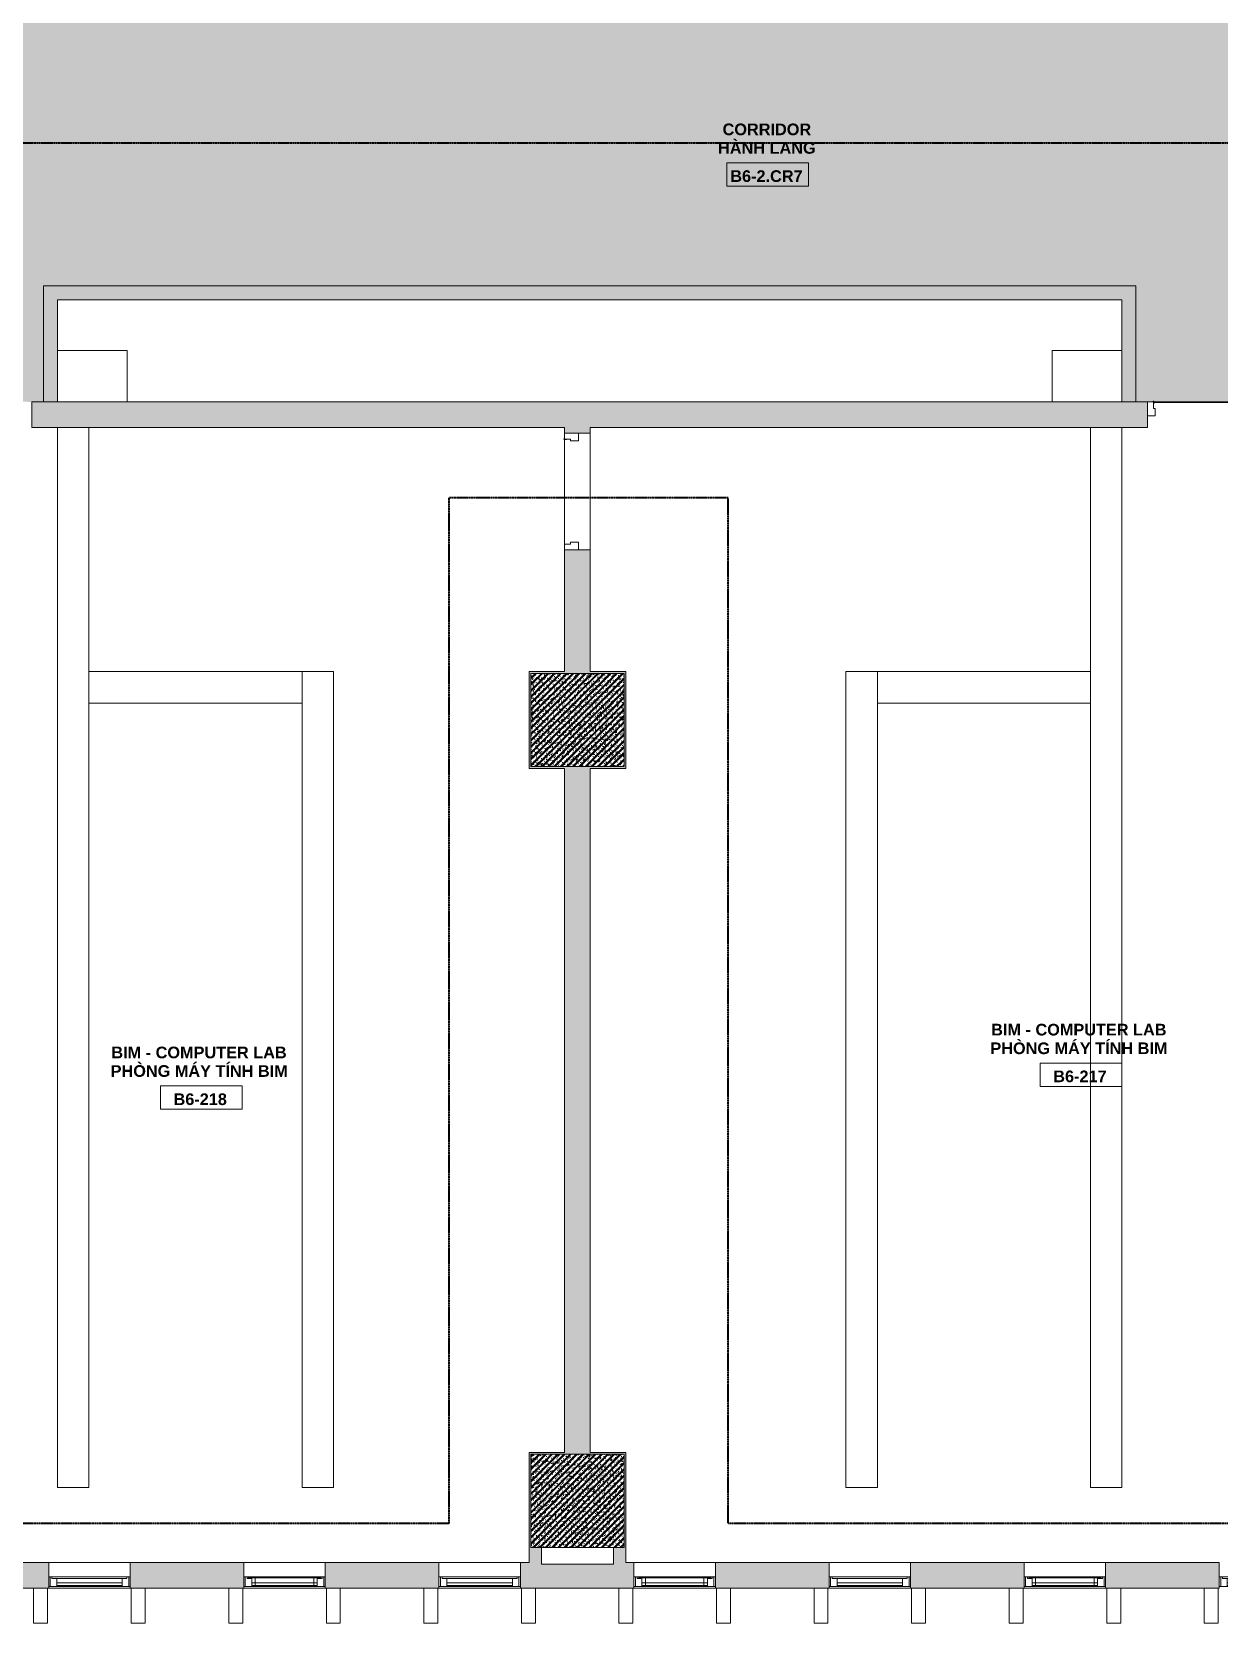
# Model space of a CAD drawing. Header units: millimetres. Extents: x -31340 to 17660, y 19597 to 75297.
# Drawn here: x -21575 to -11380, y 19597 to 33252 of the extents above; entities that cross this region are included whole.
import ezdxf

# ---------------------------------------------------------------- set-up
doc = ezdxf.new("R2010")
doc.units = ezdxf.units.MM
doc.linetypes.add('Dash', pattern=[6.35, 3.175, -3.175])
doc.linetypes.add('dash 1-1', pattern=[2, 1, -1])
for name, color, linetype, lineweight in [('A-AREA-IDEN', 2, 'Continuous', 9), ('A-DETL', 90, 'Continuous', 5), ('A-DOOR', 31, 'Continuous', 5), ('A-DOOR-FRAM', 31, 'Continuous', 5), ('A-FLOR', 192, 'Continuous', 5), ('A-FLOR-PATT', 8, 'Continuous', 5), ('A-GLAZ', 151, 'Continuous', 5), ('A-GLAZ-CWMG', 51, 'Continuous', 5), ('A-GLAZ-HDLN', 1, 'Dash', 5), ('A-WALL', 113, 'Continuous', 5), ('A-WALL-PATT', 111, 'Continuous', 5), ('M-EQPM', 50, 'Continuous', 5), ('S-COLS', 52, 'Continuous', 5)]:
    doc.layers.add(name, color=color, linetype=linetype, lineweight=lineweight)
doc.styles.add('Arial_B', font='arialbd.ttf', dxfattribs={"height": 100})
pattern_1 = [(50, (0, 0), (63.7639, -5.57885), [6.668, -73.343]), (355, (0, 0), (-12.33488, 66.86951), [5.334, -58.674]), (100.451, (5.314, -0.465), (51.43036, 61.29098), [5.667, -62.332]), (46.184, (0, 17.78), (94.87722, -14.71484), [10.001, -110.014]), (96.636, (7.91, 16.55), (83.09115, 86.5993), [8.5, -93.497]), (351.184, (0, 17.78), (83.09204, 86.59928), [8.001, -88.011]), (21, (8.89, 13.335), (53.06449, -35.79273), [6.667, -73.342]), (326, (8.89, 13.335), (21.63066, 64.46546), [5.334, -58.674]), (71.451, (13.31, 10.35), (74.69646, 28.67237), [5.667, -62.332]), (37.5, (0, 0), (1.080413, 29.594271), [1.676, -56.286, 1.676, -57.887, -58.896]), (37.5, (0, 0), (1.080413, 29.594271), [-117.526, 1.676, -57.22]), (7.5, (0, 0), (23.386368, 35.063507), [1.676, -32.283, 1.676, -54.953, -22.447]), (7.5, (0, 0), (23.386368, 35.063507), [-90.589, 1.676, -20.771]), (327.5, (-19.825, 0), (47.456567, -2.005468), [1.676, -20.549, 1.676, -67.666, -92.011]), (327.5, (-19.825, 0), (47.456567, -2.005468), [-91.567, 1.676, -90.335]), (317.5, (-28.715, 0), (51.84495, 8.89904), [1.676, -27.216, 1.676, -44.374, -65.342]), (317.5, (-28.715, 0), (51.84495, 8.89904), [-74.943, 1.676, -63.665]), (45, (0, 0), (-26.71591, 26.71591), []), (45, (0, 10.89), (-26.71591, 26.71591), [])]

# ---------------------------------------------------------------- blocks, each defined once
blk = doc.blocks.new('DP3-D301 - DP3-D301-9166700-2nd Traffic Floor Plan - Pedestrian')
at = {"layer": 'A-DOOR'}
for p, q in [((447, 113), (447, 94)), ((447, 94), (450, 94)), ((450, 94), (450, 108))]:
    blk.add_line(p, q, dxfattribs=at)
for centre, radius, start, end in [((450, 113), 3, 290.6789, 180), ((450, 113), 3, 48.0065, 121.3362), ((450, 113), 3, 48.0065, 121.3362), ((450, 113), 3, 48.0065, 121.3362), ((450, 113), 3, 48.0065, 121.3362), ((450, 113), 3, 48.0065, 121.3362), ((450, 113), 3, 48.0065, 121.3362), ((450, 113), 3, 48.0065, 121.3362), ((452, 108), 2.19, 120.9247, 176.9338)]:
    blk.add_arc(centre, radius, start, end, dxfattribs=at)
at = {"layer": 'A-DOOR-FRAM'}
for p, q in [((-450, 110), (-500, 110)), ((-450, 60), (-450, 110)), ((-435, 60), (-450, 60)), ((-435, -10), (-435, 60)), ((450, 60), (435, 60)), ((435, 60), (435, -10)), ((450, 94), (450, 60)), ((500, 110), (451, 110)), ((-500, -10), (-435, -10)), ((435, -10), (500, -10))]:
    blk.add_line(p, q, dxfattribs=at)
blk = doc.blocks.new('VGU_CLUSTER_W1A - W2A - W3A - W4 - W5C - W6 - VGU_CLUSTER_W1A-8565238-2nd Traffic Floor Plan - Pedestrian')
at = {"layer": 'A-GLAZ', "lineweight": 9}
for p, q in [((-350, -12), (-337, -12)), ((-337, -95), (-350, -95)), ((-337, -12), (-322, -12)), ((-337, -95), (-337, -12)), ((-337, -12), (-337, -95)), ((-281, -95), (-337, -95)), ((-322, -12), (-322, -28)), ((-322, -28), (-281, -28)), ((-281, -28), (-281, -95)), ((-281, -88), (-281, -63)), ((-281, -63), (281, -63)), ((281, -88), (-281, -88)), ((281, -28), (322, -28)), ((281, -95), (281, -28)), ((281, -63), (281, -88)), ((337, -95), (281, -95)), ((322, -12), (337, -12)), ((322, -28), (322, -12)), ((337, -12), (337, -95)), ((337, -12), (350, -12)), ((337, -95), (337, -12)), ((350, -95), (337, -95))]:
    blk.add_line(p, q, dxfattribs=at)
at = {"layer": 'A-GLAZ'}
for p, q in [((-322, -12), (322, -12)), ((-281, -28), (281, -28)), ((281, -95), (-281, -95))]:
    blk.add_line(p, q, dxfattribs=at)
at = {"layer": 'A-GLAZ-HDLN'}
for p in [(-13, -12), (13, -12)]:
    blk.add_line(p, (0, -12), dxfattribs=at)
blk = doc.blocks.new('VGU_CLUSTER_W1B - W2B - W3B - VGU_CLUSTER_W1B-8565252-2nd Traffic Floor Plan - Pedestrian')
at = {"layer": 'A-GLAZ', "lineweight": 9}
for p, q in [((-350, -12), (-337, -12)), ((-337, -95), (-350, -95)), ((-337, -12), (-322, -12)), ((-337, -95), (-337, -12)), ((-337, -12), (-337, -95)), ((-281, -95), (-337, -95)), ((-322, -12), (-322, -28)), ((-322, -28), (-281, -28)), ((-311, -21), (-251, -21)), ((-311, -28), (-311, -21)), ((-281, -28), (-311, -28)), ((-281, -88), (-281, -28)), ((-281, -28), (-281, -95)), ((-281, -88), (-281, -63)), ((-281, -63), (281, -63)), ((-251, -88), (-281, -88)), ((281, -88), (-281, -88)), ((-251, -21), (-251, -88)), ((251, -21), (311, -21)), ((251, -88), (251, -21)), ((281, -88), (251, -88)), ((311, -28), (281, -28)), ((281, -28), (281, -88)), ((281, -28), (322, -28)), ((281, -95), (281, -28)), ((281, -63), (281, -88)), ((337, -95), (281, -95)), ((311, -21), (311, -28)), ((322, -12), (337, -12)), ((322, -28), (322, -12)), ((337, -12), (337, -95)), ((337, -12), (350, -12)), ((337, -95), (337, -12)), ((350, -95), (337, -95))]:
    blk.add_line(p, q, dxfattribs=at)
at = {"layer": 'A-GLAZ'}
for p, q in [((-322, -12), (322, -12)), ((281, -95), (-281, -95)), ((-251, -21), (251, -21))]:
    blk.add_line(p, q, dxfattribs=at)
at = {"layer": 'A-GLAZ-HDLN'}
for p, q in [((-13, -12), (0, -12)), ((-13, -95), (0, -95)), ((13, -12), (0, -12)), ((13, -95), (0, -95))]:
    blk.add_line(p, q, dxfattribs=at)
blk = doc.blocks.new('DP3-D401 - DP3-D401-12130309-2nd Traffic Floor Plan - Pedestrian')
at = {"layer": 'A-DOOR'}
for p, q in [((-751, 110), (-800, 110)), ((-750, 108), (-750, 94)), ((-750, 94), (-747, 94)), ((-750, 54), (-750, 94)), ((-735, 54), (-750, 54)), ((-747, 94), (-747, 113)), ((-735, -10), (-735, 54)), ((750, 54), (735, 54)), ((735, 54), (735, -10)), ((747, 113), (747, 94)), ((747, 94), (750, 94)), ((750, 94), (750, 108)), ((750, 94), (750, 54)), ((800, 110), (751, 110)), ((-800, -10), (-735, -10)), ((735, -10), (800, -10))]:
    blk.add_line(p, q, dxfattribs=at)
for centre, radius, start, end in [((-750, 113), 3, 0, 249.3211), ((-750, 113), 3, 58.6638, 131.9935), ((-750, 113), 3, 58.6638, 131.9935), ((-750, 113), 3, 58.6638, 131.9935), ((-750, 113), 3, 58.6638, 131.9935), ((-750, 113), 3, 58.6638, 131.9935), ((-750, 113), 3, 58.6638, 131.9935), ((-750, 113), 3, 58.6638, 131.9935), ((-752, 108), 2.19, 3.0662, 59.0753), ((750, 113), 3, 290.6789, 180), ((750, 113), 3, 48.0065, 121.3362), ((750, 113), 3, 48.0065, 121.3362), ((750, 113), 3, 48.0065, 121.3362), ((750, 113), 3, 48.0065, 121.3362), ((750, 113), 3, 48.0065, 121.3362), ((750, 113), 3, 48.0065, 121.3362), ((750, 113), 3, 48.0065, 121.3362), ((752, 108), 2.19, 120.9247, 176.9338)]:
    blk.add_arc(centre, radius, start, end, dxfattribs=at)
blk = doc.blocks.new('tu dien - tu dien-V31-2nd Traffic Floor Plan - Pedestrian')
at = {"layer": 'M-EQPM', "color": 7}
for p, q in [((-300, -220), (-300, 220)), ((300, -220), (-300, -220))]:
    blk.add_line(p, q, dxfattribs=at)
blk = doc.blocks.new('OUTLET TRACK - OUTLET TRACK-10609662-2nd Traffic Floor Plan - Pedestrian')
at = {"layer": 'M-EQPM', "color": 7}
for p, q in [((9095, 135), (0, 135)), ((0, 135), (9095, 135)), ((9095, -135), (9095, 135)), ((9095, 135), (9095, -135)), ((0, -135), (9095, -135)), ((9095, -135), (0, -135))]:
    blk.add_line(p, q, dxfattribs=at)
blk = doc.blocks.new('OUTLET TRACK - OUTLET TRACK-10609672-2nd Traffic Floor Plan - Pedestrian')
at = {"layer": 'M-EQPM', "color": 7}
for p, q in [((7000, 135), (0, 135)), ((0, 135), (0, -135)), ((0, -135), (0, 135)), ((0, 135), (7000, 135)), ((7000, -135), (7000, 135)), ((7000, 135), (7000, -135)), ((0, -135), (7000, -135)), ((7000, -135), (0, -135))]:
    blk.add_line(p, q, dxfattribs=at)
blk = doc.blocks.new('OUTLET TRACK - OUTLET TRACK-10609671-2nd Traffic Floor Plan - Pedestrian')
at = {"layer": 'M-EQPM', "color": 7}
for p, q in [((1830, 135), (0, 135)), ((0, 135), (0, -135)), ((0, -135), (0, 135)), ((0, 135), (1830, 135)), ((1830, -135), (1830, 135)), ((1830, 135), (1830, -135)), ((0, -135), (1830, -135)), ((1830, -135), (0, -135))]:
    blk.add_line(p, q, dxfattribs=at)
blk = doc.blocks.new('tu dien - tu dien-V32-2nd Traffic Floor Plan - Pedestrian')
at = {"layer": 'M-EQPM', "color": 7}
for p, q in [((300, 220), (300, -220)), ((300, -220), (-300, -220))]:
    blk.add_line(p, q, dxfattribs=at)
blk = doc.blocks.new('OUTLET TRACK - OUTLET TRACK-10609678-2nd Traffic Floor Plan - Pedestrian')
at = {"layer": 'M-EQPM', "color": 7}
for p, q in [((0, 135), (7000, 135)), ((0, -135), (0, 135)), ((7000, 135), (0, 135)), ((0, 135), (0, -135)), ((7000, 135), (7000, -135)), ((7000, -135), (7000, 135)), ((7000, -135), (0, -135)), ((0, -135), (7000, -135))]:
    blk.add_line(p, q, dxfattribs=at)
blk = doc.blocks.new('OUTLET TRACK - OUTLET TRACK-10609679-2nd Traffic Floor Plan - Pedestrian')
at = {"layer": 'M-EQPM', "color": 7}
for p, q in [((0, 135), (1830, 135)), ((0, -135), (0, 135)), ((1830, 135), (0, 135)), ((0, 135), (0, -135)), ((1830, 135), (1830, -135)), ((1830, -135), (1830, 135)), ((1830, -135), (0, -135)), ((0, -135), (1830, -135))]:
    blk.add_line(p, q, dxfattribs=at)
blk = doc.blocks.new('Room Tag - Room Tag-8377849-2nd Traffic Floor Plan - Pedestrian')
at = {"layer": 'A-AREA-IDEN'}
for p, q in [((-7, -0.80625), (-7, -4.80625)), ((-7, -0.80625), (7, -0.80625)), ((7, -0.80625), (7, -4.80625)), ((-7, -4.80625), (7, -4.80625))]:
    blk.add_line(p, q, dxfattribs=at)

msp = doc.modelspace()

# ---------------------------------------------------------------- hatches: boundary and pattern name
at = {"layer": 'A-FLOR-PATT'}
h = msp.add_hatch(color=11, dxfattribs=at)
h.paths.add_polyline_path([(-5115, 20117), (-3805, 20117), (-3805, 21062), (-3375, 21062), (-3375, 22637), (-3272, 22637), (-3274, 22638), (-3275, 22640), (-3275, 22699), (-3274, 22701), (-3272, 22702), (-3208, 22702), (-3206, 22701), (-3205, 22699), (-3205, 22690), (-3204, 22688), (-3202, 22687), (-3158, 22687), (-3156, 22686), (-3155, 22684), (-3155, 22640), (-3156, 22638), (-3158, 22637), (-3155, 22637), (-3155, 23584), (-3171, 23584), (-3171, 23587), (-3202, 23587), (-3204, 23586), (-3205, 23584), (-3205, 23575), (-3206, 23573), (-3208, 23572), (-3272, 23572), (-3274, 23573), (-3275, 23575), (-3275, 23634), (-3274, 23636), (-3272, 23637), (-3375, 23637), (-3375, 26947), (-3790, 26947), (-3790, 26932), (-3805, 26932), (-3805, 27762), (-3790, 27762), (-3790, 27747), (-3375, 27747), (-3375, 27847), (-3372, 27847), (-3374, 27848), (-3375, 27850), (-3375, 27894), (-3374, 27896), (-3372, 27897), (-3360, 27897), (-3360, 28497), (-3372, 28497), (-3374, 28498), (-3375, 28500), (-3375, 28544), (-3374, 28546), (-3372, 28547), (-3375, 28547), (-3375, 31072), (2875, 31072), (2875, 24752), (3975, 24752), (3975, 24742), (5975, 24742), (5975, 24752), (6145, 24752), (6145, 31132), (6408, 31132), (6406, 31133), (6405, 31135), (6405, 31194), (6406, 31196), (6408, 31197), (6472, 31197), (6474, 31196), (6475, 31194), (6475, 31185), (6476, 31183), (6479, 31182), (6509, 31182), (6509, 31185), (6525, 31185), (6525, 32979), (6509, 32979), (6509, 32982), (6478, 32982), (6476, 32981), (6475, 32979), (6475, 32970), (6474, 32968), (6472, 32967), (6408, 32967), (6406, 32968), (6405, 32970), (6405, 33029), (6406, 33031), (6408, 33032), (6145, 33032), (6145, 34042), (-2975, 34042), (-2975, 33532), (-3805, 33532), (-3805, 54562), (-2975, 54562), (-2975, 54052), (-1290, 54052), (-1290, 54789), (-1292, 54787), (-1294, 54787), (-1295, 54788), (-1295, 54792), (-1293, 54793), (-1290, 54793), (-1290, 60432), (-1625, 60432), (-1625, 60532), (-1690, 60532), (-1690, 60602), (-1675, 60602), (-1675, 60636), (-1678, 60636), (-1677, 60657), (-1676, 60658), (-1672, 60657), (-1672, 60655), (-1673, 60653), (-1673, 60652), (-1290, 60652), (-1291, 66510), (-1292, 66509), (-1295, 66509), (-1295, 66510), (-1295, 66514), (-1293, 66515), (-1274, 66515), (-1274, 66512), (-1105, 66512), (-1105, 65972), (4458, 65973), (4457, 65974), (4458, 65977), (4458, 65977), (4462, 65977), (4463, 65975), (4463, 65972), (5957, 65972), (5958, 65977), (5959, 65978), (5963, 65977), (5963, 65974), (5962, 65973), (5962, 65972), (8558, 65973), (8557, 65974), (8558, 65977), (8558, 65977), (8562, 65977), (8563, 65975), (8563, 65972), (10057, 65972), (10058, 65977), (10059, 65978), (10063, 65977), (10063, 65974), (10062, 65973), (10062, 65972), (13510, 65972), (13510, 68712), (11640, 68712), (11640, 68812), (11575, 68812), (11575, 68882), (11590, 68882), (11590, 68917), (10693, 68917), (10693, 68916), (10690, 68916), (10690, 68882), (10705, 68882), (10705, 68812), (10640, 68812), (10640, 68712), (10320, 68712), (10320, 68815), (10319, 68813), (10317, 68812), (10258, 68812), (10256, 68813), (10255, 68815), (10255, 68879), (10256, 68881), (10258, 68882), (10267, 68882), (10269, 68883), (10270, 68885), (10270, 68916), (10267, 68916), (10267, 68927), (9370, 68927), (9370, 68885), (9371, 68883), (9373, 68882), (9382, 68882), (9384, 68881), (9385, 68879), (9385, 68815), (9384, 68813), (9382, 68812), (9323, 68812), (9321, 68813), (9320, 68815), (9320, 68712), (5545, 68712), (5545, 68815), (5544, 68813), (5542, 68812), (5483, 68812), (5481, 68813), (5480, 68815), (5480, 68879), (5481, 68881), (5483, 68882), (5492, 68882), (5494, 68883), (5495, 68885), (5495, 68927), (4698, 68927), (4698, 68916), (4695, 68916), (4695, 68885), (4696, 68883), (4698, 68882), (4707, 68882), (4709, 68881), (4710, 68879), (4710, 68815), (4709, 68813), (4707, 68812), (4648, 68812), (4646, 68813), (4645, 68815), (4645, 68712), (-1105, 68712), (-1105, 68312), (-1274, 68312), (-1274, 68309), (-1295, 68310), (-1296, 68310), (-1295, 68315), (-1292, 68315), (-1291, 68314), (-1290, 68314), (-1290, 68712), (-3375, 68712), (-3375, 71542), (-2875, 71542), (-2875, 71492), (-2860, 71492), (-2860, 71422), (-2925, 71422), (-2925, 71412), (-1925, 71412), (-1925, 71422), (-1990, 71422), (-1990, 71492), (-1975, 71492), (-1975, 71526), (-1978, 71526), (-1977, 71547), (-1976, 71548), (-1972, 71547), (-1972, 71544), (-1973, 71543), (-1973, 71542), (-1435, 71542), (-1435, 73062), (-1980, 73062), (-1980, 73132), (-1965, 73132), (-1965, 73182), (-1915, 73182), (-1915, 73192), (-2915, 73192), (-2915, 73182), (-2866, 73182), (-2868, 73184), (-2868, 73186), (-2867, 73187), (-2863, 73187), (-2862, 73185), (-2862, 73166), (-2865, 73166), (-2865, 73132), (-2850, 73132), (-2850, 73062), (-3375, 73062), (-3375, 73832), (-3805, 73832), (-3805, 74777), (-5175, 74777), (-5175, 73062), (-5470, 73062), (-5470, 73132), (-5455, 73132), (-5455, 73166), (-5458, 73166), (-5457, 73187), (-5456, 73188), (-5452, 73187), (-5452, 73184), (-5453, 73183), (-5453, 73182), (-5405, 73182), (-5405, 73192), (-6405, 73192), (-6405, 73182), (-6355, 73182), (-6355, 73132), (-6340, 73132), (-6340, 73062), (-6405, 73062), (-6405, 71542), (-5175, 71542), (-5175, 68702), (-5890, 68702), (-5890, 68712), (-7090, 68712), (-7090, 68702), (-8290, 68702), (-8290, 68712), (-9490, 68712), (-9490, 68702), (-10205, 68702), (-10205, 68712), (-11390, 68712), (-11390, 69677), (-11539, 69677), (-11537, 69675), (-11537, 69673), (-11538, 69672), (-11542, 69672), (-11543, 69674), (-11543, 69677), (-12830, 69677), (-12830, 68712), (-20045, 68712), (-20045, 69677), (-20224, 69677), (-20222, 69675), (-20222, 69673), (-20223, 69672), (-20227, 69672), (-20228, 69674), (-20228, 69677), (-21722, 69677), (-21722, 69672), (-21723, 69671), (-21727, 69672), (-21728, 69674), (-21727, 69676), (-21727, 69677), (-21905, 69677), (-21905, 68712), (-23495, 68712), (-23495, 70787), (-24439, 70787), (-24437, 70785), (-24437, 70783), (-24438, 70782), (-24442, 70782), (-24443, 70784), (-24443, 70803), (-24440, 70803), (-24440, 70837), (-24455, 70837), (-24455, 70907), (-24390, 70907), (-24390, 71002), (-25390, 71002), (-25390, 70907), (-25325, 70907), (-25325, 70837), (-25340, 70837), (-25340, 70787), (-26240, 70787), (-26240, 68707), (-26340, 68707), (-26340, 68642), (-26410, 68642), (-26410, 68657), (-26455, 68657), (-26455, 67760), (-26444, 67760), (-26444, 67757), (-26410, 67757), (-26410, 67772), (-26340, 67772), (-26340, 67707), (-26240, 67707), (-26240, 65357), (-26340, 65357), (-26340, 65292), (-26406, 65292), (-26406, 65307), (-26455, 65307), (-26455, 64410), (-26444, 64410), (-26444, 64407), (-26406, 64407), (-26406, 64422), (-26340, 64422), (-26340, 64357), (-26240, 64357), (-26240, 64037), (-26340, 64037), (-26340, 63972), (-26410, 63972), (-26410, 63987), (-26444, 63987), (-26444, 63984), (-26455, 63984), (-26455, 63087), (-26410, 63087), (-26410, 63102), (-26340, 63102), (-26340, 63037), (-26240, 63037), (-26240, 60552), (-26056, 60552), (-26058, 60554), (-26058, 60556), (-26057, 60557), (-26053, 60557), (-26052, 60555), (-26052, 60536), (-26055, 60536), (-26055, 60502), (-26040, 60502), (-26040, 60432), (-26240, 60432), (-26240, 58657), (-26340, 58657), (-26340, 58592), (-26410, 58592), (-26410, 58607), (-26455, 58607), (-26455, 57710), (-26444, 57710), (-26444, 57707), (-26410, 57707), (-26410, 57722), (-26340, 57722), (-26340, 57657), (-26240, 57657), (-26240, 55307), (-26340, 55307), (-26340, 55242), (-26410, 55242), (-26410, 55257), (-26455, 55257), (-26455, 54360), (-26444, 54360), (-26444, 54357), (-26410, 54357), (-26410, 54372), (-26340, 54372), (-26340, 54307), (-26240, 54307), (-26240, 53987), (-26340, 53987), (-26340, 53922), (-26410, 53922), (-26410, 53937), (-26444, 53937), (-26444, 53934), (-26455, 53934), (-26455, 53037), (-26410, 53037), (-26410, 53052), (-26340, 53052), (-26340, 52987), (-26240, 52987), (-26240, 48607), (-26340, 48607), (-26340, 48542), (-26410, 48542), (-26410, 48557), (-26455, 48557), (-26455, 47660), (-26444, 47660), (-26444, 47657), (-26410, 47657), (-26410, 47672), (-26340, 47672), (-26340, 47607), (-26240, 47607), (-26240, 47287), (-26340, 47287), (-26340, 47222), (-26410, 47222), (-26410, 47237), (-26444, 47237), (-26444, 47234), (-26455, 47234), (-26455, 46337), (-26410, 46337), (-26410, 46352), (-26340, 46352), (-26340, 46287), (-26240, 46287), (-26240, 41907), (-26340, 41907), (-26340, 41842), (-26410, 41842), (-26410, 41857), (-26455, 41857), (-26455, 40960), (-26444, 40960), (-26444, 40957), (-26410, 40957), (-26410, 40972), (-26340, 40972), (-26340, 40907), (-26240, 40907), (-26240, 40587), (-26340, 40587), (-26340, 40522), (-26410, 40522), (-26410, 40537), (-26444, 40537), (-26444, 40534), (-26455, 40534), (-26455, 39637), (-26410, 39637), (-26410, 39652), (-26340, 39652), (-26340, 39587), (-26240, 39587), (-26240, 35207), (-26340, 35207), (-26340, 35142), (-26410, 35142), (-26410, 35157), (-26455, 35157), (-26455, 34260), (-26444, 34260), (-26444, 34257), (-26410, 34257), (-26410, 34272), (-26340, 34272), (-26340, 34207), (-26240, 34207), (-26240, 33887), (-26340, 33887), (-26340, 33822), (-26410, 33822), (-26410, 33837), (-26444, 33837), (-26444, 33834), (-26455, 33834), (-26455, 32937), (-26410, 32937), (-26410, 32952), (-26340, 32952), (-26340, 32887), (-26240, 32887), (-26240, 28507), (-26340, 28507), (-26340, 28442), (-26410, 28442), (-26410, 28457), (-26455, 28457), (-26455, 27560), (-26444, 27560), (-26444, 27557), (-26410, 27557), (-26410, 27572), (-26340, 27572), (-26340, 27507), (-26240, 27507), (-26240, 27187), (-26340, 27187), (-26340, 27122), (-26410, 27122), (-26410, 27137), (-26444, 27137), (-26444, 27134), (-26455, 27134), (-26455, 26237), (-26410, 26237), (-26410, 26252), (-26340, 26252), (-26340, 26187), (-26240, 26187), (-26240, 24107), (-25355, 24107), (-25355, 24007), (-25290, 24007), (-25290, 23937), (-25305, 23937), (-25305, 23891), (-24408, 23891), (-24408, 23903), (-24405, 23903), (-24405, 23937), (-24420, 23937), (-24420, 24007), (-24355, 24007), (-24355, 24107), (-24105, 24107), (-24105, 31072), (-23275, 31072), (-23275, 30077), (-23126, 30077), (-23128, 30079), (-23128, 30081), (-23127, 30082), (-23123, 30082), (-23122, 30080), (-23122, 30077), (-21628, 30078), (-21627, 30082), (-21626, 30083), (-21622, 30082), (-21622, 30079), (-21623, 30078), (-21623, 30077), (-21475, 30077), (-21475, 31072), (-12095, 31072), (-12095, 30077), (-11947, 30078), (-11948, 30079), (-11947, 30082), (-11947, 30082), (-11943, 30082), (-11942, 30080), (-11942, 30077), (-10448, 30077), (-10447, 30082), (-10446, 30083), (-10442, 30082), (-10442, 30079), (-10443, 30078), (-10443, 30077), (-10295, 30077), (-10295, 31072), (-6625, 31072), (-6625, 31352), (-6525, 31352), (-6525, 31417), (-6455, 31417), (-6455, 31402), (-6421, 31402), (-6421, 31405), (-6400, 31404), (-6399, 31404), (-6400, 31399), (-6402, 31399), (-6404, 31400), (-6405, 31400), (-6405, 31072), (-5175, 31072), (-5175, 26557), (-6920, 26557), (-6920, 24957), (-5175, 24957), (-5175, 20117)])
h.paths.add_polyline_path([(-3158, 23587), (-3155, 23587), (-3155, 23588), (-3155, 23637), (-3158, 23637), (-3156, 23636), (-3155, 23634), (-3155, 23589), (-3156, 23588), (-3158, 23587)])
h.paths.add_polyline_path([(-3555, 30424), (-3555, 30445), (-3515, 30471), (-3504, 30478), (-3494, 30488), (-3491, 30497), (-3490, 30507), (-3490, 30530), (-3555, 30530), (-3555, 30548), (-3407, 30548), (-3407, 30484), (-3411, 30455), (-3416, 30446), (-3425, 30439), (-3436, 30434), (-3448, 30433), (-3462, 30435), (-3474, 30443), (-3483, 30455), (-3488, 30474), (-3496, 30463), (-3515, 30448), (-3520, 30445)])
h.paths.add_polyline_path([(-3448, 30451), (-3438, 30454), (-3432, 30459), (-3427, 30469), (-3425, 30484), (-3425, 30530), (-3471, 30530), (-3471, 30488), (-3469, 30467), (-3461, 30455), (-3454, 30453)])
h.paths.add_polyline_path([(-3407, 30580), (-3555, 30580), (-3555, 30599), (-3485, 30599), (-3485, 30677), (-3555, 30677), (-3555, 30696), (-3407, 30696), (-3407, 30677), (-3467, 30677), (-3467, 30599), (-3407, 30599)])
h.paths.add_polyline_path([(6522, 31132), (6525, 31132), (6525, 31134), (6525, 31133)])
h.paths.add_polyline_path([(6525, 31179), (6525, 31182), (6524, 31182), (6522, 31182), (6524, 31181), (6525, 31179)])
h.paths.add_polyline_path([(6524, 32982), (6525, 32983), (6525, 32984), (6524, 32983), (6522, 32982)])
h.paths.add_polyline_path([(6525, 33029), (6525, 33032), (6522, 33032), (6524, 33031)])
h.paths.add_polyline_path([(-6455, 33187), (-6525, 33187), (-6525, 33252), (-6625, 33252), (-6625, 33532), (-10605, 33532), (-10605, 35747), (-23275, 35747), (-23275, 33532), (-24105, 33532), (-24105, 34362), (-23495, 34362), (-23495, 35747), (-24105, 35747), (-24105, 35967), (-21905, 35967), (-21905, 61417), (-23275, 61417), (-23275, 60432), (-24270, 60432), (-24270, 60502), (-24255, 60502), (-24255, 60536), (-24258, 60536), (-24257, 60557), (-24256, 60558), (-24252, 60557), (-24252, 60555), (-24253, 60553), (-24253, 60552), (-24105, 60552), (-24105, 61637), (-21905, 61637), (-21905, 66412), (-5175, 66412), (-5175, 60652), (-3805, 60652), (-3805, 61262), (-2975, 61262), (-2975, 60652), (-2575, 60652), (-2575, 60602), (-2560, 60602), (-2560, 60532), (-2625, 60532), (-2625, 60432), (-5175, 60432), (-5175, 33532), (-6405, 33532), (-6405, 33203), (-6403, 33205), (-6401, 33205), (-6400, 33204), (-6400, 33200), (-6402, 33199), (-6421, 33199), (-6421, 33202), (-6455, 33202), (-6455, 33199)])
h.paths.add_polyline_path([(-16490, 33532), (-17305, 33532), (-17305, 34362), (-16475, 34362), (-16475, 33532)])
h.paths.add_polyline_path([(-23290, 40332), (-24105, 40332), (-24105, 41162), (-23275, 41162), (-23275, 40332)])
h.paths.add_polyline_path([(-3985, 46554), (-3985, 46575), (-3945, 46601), (-3934, 46608), (-3924, 46618), (-3921, 46627), (-3920, 46637), (-3920, 46660), (-3985, 46660), (-3985, 46678), (-3837, 46678), (-3837, 46614), (-3841, 46585), (-3846, 46576), (-3855, 46569), (-3866, 46564), (-3878, 46563), (-3892, 46565), (-3904, 46573), (-3913, 46585), (-3918, 46604), (-3926, 46593), (-3945, 46578), (-3950, 46575)])
h.paths.add_polyline_path([(-3878, 46581), (-3869, 46583), (-3862, 46589), (-3857, 46599), (-3855, 46618), (-3855, 46660), (-3902, 46660), (-3901, 46614), (-3899, 46597), (-3891, 46585), (-3884, 46583)])
h.paths.add_polyline_path([(-3837, 46710), (-3985, 46710), (-3985, 46729), (-3915, 46729), (-3915, 46807), (-3985, 46807), (-3985, 46826), (-3837, 46826), (-3837, 46807), (-3897, 46807), (-3897, 46729), (-3837, 46729)])
h.paths.add_polyline_path([(-23290, 47032), (-24105, 47032), (-24105, 47862), (-23275, 47862), (-23275, 47032)])
h.paths.add_polyline_path([(-24105, 53732), (-24105, 54562), (-23275, 54562), (-23275, 53732), (-24090, 53732)])
h.paths.add_polyline_path([(-3790, 65882), (-3805, 65882), (-3805, 66412), (-2975, 66412), (-2975, 65882), (-3349, 65882)])
h.paths.add_polyline_path([(-24083, 65882), (-24105, 65882), (-24105, 66412), (-23275, 66412), (-23275, 65882), (-23495, 65882)])
h.paths.add_polyline_path([(6160, 67532), (6145, 67532), (6145, 68347), (6975, 68347), (6975, 67532), (6960, 67532)])
h.paths.add_polyline_path([(-2833, 68532), (-2851, 68532), (-2851, 68680), (-2787, 68680), (-2758, 68676), (-2748, 68670), (-2742, 68662), (-2737, 68651), (-2736, 68639), (-2738, 68625), (-2746, 68613), (-2758, 68604), (-2777, 68599), (-2766, 68591), (-2751, 68572), (-2727, 68532), (-2748, 68532), (-2771, 68568), (-2781, 68583), (-2791, 68593), (-2800, 68596), (-2810, 68597), (-2833, 68597), (-2833, 68596)])
h.paths.add_polyline_path([(-2883, 68532), (-2902, 68532), (-2902, 68602), (-2980, 68602), (-2980, 68532), (-2999, 68532), (-2999, 68680), (-2980, 68680), (-2980, 68620), (-2902, 68620), (-2902, 68680), (-2883, 68680), (-2883, 68597)])
h.paths.add_polyline_path([(-2833, 68615), (-2787, 68616), (-2770, 68618), (-2758, 68626), (-2754, 68639), (-2756, 68648), (-2762, 68655), (-2772, 68660), (-2791, 68662), (-2833, 68662)])
h.paths.add_polyline_path([(4745, 68932), (6145, 68932), (6145, 71422), (5545, 71422), (5545, 71525), (5544, 71523), (5542, 71522), (5483, 71522), (5481, 71523), (5480, 71525), (5480, 71589), (5481, 71591), (5483, 71592), (5492, 71592), (5494, 71593), (5495, 71595), (5495, 71639), (5496, 71641), (5498, 71642), (5542, 71642), (5544, 71641), (5545, 71639), (5545, 71642), (6145, 71642), (6145, 74777), (4545, 74777), (4545, 71642), (4645, 71642), (4645, 71639), (4646, 71641), (4648, 71642), (4692, 71642), (4694, 71640), (4695, 71640), (4694, 71642), (4692, 71644), (4692, 71646), (4693, 71647), (4697, 71647), (4698, 71645), (4698, 71626), (4695, 71626), (4695, 71595), (4696, 71593), (4698, 71592), (4707, 71592), (4709, 71591), (4710, 71589), (4710, 71525), (4709, 71523), (4707, 71522), (4648, 71522), (4646, 71523), (4645, 71525), (4645, 71422), (4545, 71422), (4545, 68932), (4694, 68932), (4692, 68934), (4692, 68936), (4693, 68937), (4697, 68937), (4698, 68935), (4698, 68932)])
h.paths.add_polyline_path([(6085, 69102), (5585, 69102), (5585, 71102), (6085, 71102), (6085, 70217)])
h.paths.add_polyline_path([(5901, 71817), (5585, 71817), (5585, 73817), (6085, 73817), (6085, 71817)])
at = {"layer": 'A-WALL-PATT'}
for points in [[(-12095, 30952), (-12095, 31072), (-21475, 31072), (-21475, 30952), (-12215, 30952)], [(-21475, 30077), (-21355, 30077), (-21355, 30952), (-21475, 30952), (-21475, 30344)], [(-12215, 30077), (-12095, 30077), (-12095, 30952), (-12215, 30952), (-12215, 30344)], [(-17305, 27747), (-16475, 27747), (-16475, 27762), (-17305, 27762)], [(-17290, 26932), (-17290, 27747), (-17305, 27747), (-17305, 26932)], [(-16475, 26932), (-16475, 27747), (-16490, 27747), (-16490, 26932)], [(-17290, 26932), (-16490, 26932), (-16490, 26947), (-17290, 26947)], [(-17000, 21062), (-16780, 21062), (-16780, 26932), (-17000, 26932), (-17000, 23308)], [(-17305, 21047), (-16475, 21047), (-16475, 21062), (-17305, 21062)], [(-17305, 20247), (-17290, 20247), (-17290, 21047), (-17305, 21047), (-17305, 20962)], [(-16490, 20247), (-16475, 20247), (-16475, 21047), (-16490, 21047), (-16490, 20962)], [(-17305, 19897), (-17200, 19897), (-17200, 20247), (-17305, 20247), (-17305, 20102)], [(-16580, 19897), (-16475, 19897), (-16475, 20247), (-16580, 20247), (-16580, 20102)], [(-16580, 20102), (-17200, 20102), (-17200, 19897), (-16580, 19897)]]:
    msp.add_hatch(color=256, dxfattribs=at).paths.add_polyline_path(points)
h = msp.add_hatch(color=256, dxfattribs=at)
h.paths.add_polyline_path([(-12599, 29857), (-11995, 29857), (-11995, 30077), (-21575, 30077), (-21575, 29857), (-14911, 29857)])
h.paths.add_polyline_path([(-10395, 29857), (-10295, 29857), (-10295, 30077), (-10395, 30077), (-10395, 30051)])
h.paths.add_polyline_path([(-23885, 29857), (-23175, 29857), (-23175, 30077), (-23885, 30077)])
h = msp.add_hatch(color=256, dxfattribs=at)
h.paths.add_polyline_path([(-17000, 27762), (-16780, 27762), (-16780, 28807), (-17000, 28807), (-17000, 27999)])
h.paths.add_polyline_path([(-17000, 29807), (-16780, 29807), (-16780, 29857), (-17000, 29857)])
h = msp.add_hatch(color=256, dxfattribs=at)
h.paths.add_polyline_path([(-17380, 19897), (-17305, 19897), (-17305, 20117), (-17380, 20117)])
h.paths.add_polyline_path([(-23275, 19897), (-23105, 19897), (-23105, 20117), (-23275, 20117)])
h.paths.add_polyline_path([(-22405, 19897), (-21430, 19897), (-21430, 20117), (-22405, 20117)])
h.paths.add_polyline_path([(-18380, 19897), (-18080, 19897), (-18080, 20117), (-19055, 20117), (-19055, 19897)])
h.paths.add_polyline_path([(-20730, 19897), (-19755, 19897), (-19755, 20117), (-20730, 20117)])
h = msp.add_hatch(color=256, dxfattribs=at)
h.paths.add_polyline_path([(-10680, 19897), (-10605, 19897), (-10605, 20117), (-10680, 20117)])
h.paths.add_polyline_path([(-16475, 19897), (-16405, 19897), (-16405, 20117), (-16475, 20117)])
h.paths.add_polyline_path([(-15705, 19897), (-14730, 19897), (-14730, 20117), (-15705, 20117)])
h.paths.add_polyline_path([(-11443, 19897), (-11380, 19897), (-11380, 20117), (-12355, 20117), (-12355, 19897)])
h.paths.add_polyline_path([(-14030, 19897), (-13055, 19897), (-13055, 20117), (-14030, 20117)])
at = {"layer": 'S-COLS'}
h = msp.add_hatch(dxfattribs=at)
h.set_pattern_fill('FP_1', color=256, style=0, pattern_type=2)
h.set_pattern_definition(pattern_1)
h.paths.add_polyline_path([(-16490, 27747), (-17290, 27747), (-17290, 26947), (-16490, 26947)])
h = msp.add_hatch(dxfattribs=at)
h.set_pattern_fill('FP_1', color=256, style=0, pattern_type=2)
h.set_pattern_definition(pattern_1)
h.paths.add_polyline_path([(-17224, 20247), (-16490, 20247), (-16490, 21047), (-17290, 21047), (-17290, 20247)])

# ---------------------------------------------------------------- linework, layer by layer
at = {"layer": 'A-DETL', "linetype": 'dash 1-1', "lineweight": 40}
for p, q in [((-25140, 32299), (-4578, 32299)), ((-15595, 29252), (-17995, 29252)), ((-17995, 29252), (-17995, 20452)), ((-15595, 20452), (-15595, 29252)), ((-17995, 20452), (-22375, 20452)), ((-11195, 20452), (-15595, 20452))]:
    msp.add_line(p, q, dxfattribs=at)
at = {"layer": 'A-FLOR'}
for p, q in [((-11942, 30077), (-10448, 30077)), ((-10448, 30072), (-11942, 30072))]:
    msp.add_line(p, q, dxfattribs=at)
at = {"layer": 'A-GLAZ-CWMG'}
for p, q in [((-21439, 19897), (-21559, 19897)), ((-21559, 19897), (-21559, 19597)), ((-21439, 19597), (-21439, 19897)), ((-20601, 19897), (-20721, 19897)), ((-20721, 19897), (-20721, 19597)), ((-20601, 19597), (-20601, 19897)), ((-19764, 19897), (-19884, 19897)), ((-19884, 19897), (-19884, 19597)), ((-19764, 19597), (-19764, 19897)), ((-18926, 19897), (-19046, 19897)), ((-19046, 19897), (-19046, 19597)), ((-18926, 19597), (-18926, 19897)), ((-18089, 19897), (-18209, 19897)), ((-18209, 19897), (-18209, 19597)), ((-18089, 19597), (-18089, 19897)), ((-17251, 19897), (-17371, 19897)), ((-17371, 19897), (-17371, 19597)), ((-17251, 19597), (-17251, 19897)), ((-16414, 19897), (-16534, 19897)), ((-16534, 19897), (-16534, 19597)), ((-16414, 19597), (-16414, 19897)), ((-15576, 19897), (-15696, 19897)), ((-15696, 19897), (-15696, 19597)), ((-15576, 19597), (-15576, 19897)), ((-14739, 19897), (-14859, 19897)), ((-14859, 19897), (-14859, 19597)), ((-14739, 19597), (-14739, 19897)), ((-13901, 19897), (-14021, 19897)), ((-14021, 19897), (-14021, 19597)), ((-13901, 19597), (-13901, 19897)), ((-13064, 19897), (-13184, 19897)), ((-13184, 19897), (-13184, 19597)), ((-13064, 19597), (-13064, 19897)), ((-12226, 19897), (-12346, 19897)), ((-12346, 19897), (-12346, 19597)), ((-12226, 19597), (-12226, 19897)), ((-11389, 19897), (-11509, 19897)), ((-11509, 19897), (-11509, 19597)), ((-11389, 19597), (-11389, 19897)), ((-21559, 19597), (-21439, 19597)), ((-20721, 19597), (-20601, 19597)), ((-19884, 19597), (-19764, 19597)), ((-19046, 19597), (-18926, 19597)), ((-18209, 19597), (-18089, 19597)), ((-17371, 19597), (-17251, 19597)), ((-16534, 19597), (-16414, 19597)), ((-15696, 19597), (-15576, 19597)), ((-14859, 19597), (-14739, 19597)), ((-14021, 19597), (-13901, 19597)), ((-13184, 19597), (-13064, 19597)), ((-12346, 19597), (-12226, 19597)), ((-11509, 19597), (-11389, 19597))]:
    msp.add_line(p, q, dxfattribs=at)
at = {"layer": 'A-WALL', "lineweight": 15}
for p, q in [((-12095, 31072), (-21475, 31072)), ((-21475, 31072), (-21475, 30077)), ((-12095, 30077), (-12095, 31072)), ((-21355, 30952), (-12215, 30952)), ((-21355, 30077), (-21355, 30952)), ((-12215, 30952), (-12215, 30077)), ((-11995, 30077), (-21575, 30077)), ((-21575, 30077), (-21575, 29857)), ((-11995, 29857), (-11995, 30077)), ((-21575, 29857), (-17000, 29857)), ((-17000, 29857), (-17000, 29807)), ((-17000, 29807), (-16780, 29807)), ((-16780, 29857), (-11995, 29857)), ((-16780, 29807), (-16780, 29857)), ((-16780, 28807), (-17000, 28807)), ((-17000, 28807), (-17000, 27762)), ((-16780, 27762), (-16780, 28807)), ((-17000, 27762), (-17305, 27762)), ((-17305, 27762), (-17305, 26932)), ((-17290, 27747), (-16490, 27747)), ((-17290, 26947), (-17290, 27747)), ((-16475, 27762), (-16780, 27762)), ((-16490, 27747), (-16490, 26947)), ((-16475, 26932), (-16475, 27762)), ((-17305, 26932), (-17000, 26932)), ((-16490, 26947), (-17290, 26947)), ((-17000, 26932), (-17000, 21062)), ((-16780, 26932), (-16475, 26932)), ((-16780, 21062), (-16780, 26932)), ((-17000, 21062), (-17305, 21062)), ((-17305, 21062), (-17305, 20117)), ((-17290, 21047), (-16490, 21047)), ((-17290, 20247), (-17290, 21047)), ((-16475, 21062), (-16780, 21062)), ((-16490, 21047), (-16490, 20247)), ((-16475, 20117), (-16475, 21062)), ((-17200, 20247), (-17290, 20247)), ((-17200, 20102), (-17200, 20247)), ((-16580, 20247), (-16580, 20102)), ((-16490, 20247), (-16580, 20247)), ((-21430, 20117), (-22405, 20117)), ((-21430, 19897), (-21430, 20117)), ((-19755, 20117), (-20730, 20117)), ((-20730, 20117), (-20730, 19897)), ((-19755, 19897), (-19755, 20117)), ((-18080, 20117), (-19055, 20117)), ((-19055, 20117), (-19055, 19897)), ((-18080, 19897), (-18080, 20117)), ((-17305, 20117), (-17380, 20117)), ((-17380, 20117), (-17380, 19897)), ((-16580, 20102), (-17200, 20102)), ((-16405, 20117), (-16475, 20117)), ((-16405, 19897), (-16405, 20117)), ((-14730, 20117), (-15705, 20117)), ((-15705, 20117), (-15705, 19897)), ((-14730, 19897), (-14730, 20117)), ((-13055, 20117), (-14030, 20117)), ((-14030, 20117), (-14030, 19897)), ((-13055, 19897), (-13055, 20117)), ((-11380, 20117), (-12355, 20117)), ((-12355, 20117), (-12355, 19897)), ((-11380, 19897), (-11380, 20117)), ((-22405, 19897), (-21430, 19897)), ((-20730, 19897), (-19755, 19897)), ((-19055, 19897), (-18080, 19897)), ((-17380, 19897), (-16405, 19897)), ((-15705, 19897), (-14730, 19897)), ((-14030, 19897), (-13055, 19897)), ((-12355, 19897), (-11380, 19897))]:
    msp.add_line(p, q, dxfattribs=at)
at = {"layer": 'A-WALL'}
for p, q in [((-16780, 29807), (-16780, 28807)), ((-17000, 28857), (-17000, 29754)), ((-21430, 20117), (-20730, 20117)), ((-19755, 20117), (-19055, 20117)), ((-18080, 20117), (-17380, 20117)), ((-16405, 20117), (-15705, 20117)), ((-14730, 20117), (-14030, 20117)), ((-13055, 20117), (-12355, 20117)), ((-20730, 19897), (-21430, 19897)), ((-19055, 19897), (-19755, 19897)), ((-17380, 19897), (-18080, 19897)), ((-15705, 19897), (-16405, 19897)), ((-14030, 19897), (-14730, 19897)), ((-12355, 19897), (-13055, 19897))]:
    msp.add_line(p, q, dxfattribs=at)
at = {"layer": 'S-COLS', "lineweight": 15}
for p, q in [((-16490, 27747), (-17290, 27747)), ((-17290, 27747), (-17290, 26947)), ((-16490, 26947), (-16490, 27747)), ((-17290, 26947), (-16490, 26947)), ((-16490, 21047), (-17290, 21047)), ((-17290, 21047), (-17290, 20247)), ((-16490, 20247), (-16490, 21047)), ((-17290, 20247), (-16490, 20247))]:
    msp.add_line(p, q, dxfattribs=at)

# ---------------------------------------------------------------- block references
at = {"layer": 'A-AREA-IDEN', "xscale": 49.99999999999998, "yscale": 49.99999999999998, "zscale": 49.99999999999998}
for p in [(-15257, 32168), (-12566, 24443), (-20120, 24247)]:
    msp.add_blockref('Room Tag - Room Tag-8377849-2nd Traffic Floor Plan - Pedestrian', p, dxfattribs=at)
at = {"layer": 'A-DOOR'}
msp.add_blockref('DP3-D401 - DP3-D401-12130309-2nd Traffic Floor Plan - Pedestrian', (-11195, 29967), dxfattribs=at)
at = {"layer": 'A-DOOR-FRAM', "rotation": 89.99999999999989}
msp.add_blockref('DP3-D301 - DP3-D301-9166700-2nd Traffic Floor Plan - Pedestrian', (-16890, 29307), dxfattribs=at)
at = {"layer": 'A-GLAZ'}
for name, p in [('VGU_CLUSTER_W1A - W2A - W3A - W4 - W5C - W6 - VGU_CLUSTER_W1A-8565238-2nd Traffic Floor Plan - Pedestrian', (-21080, 20007)), ('VGU_CLUSTER_W1B - W2B - W3B - VGU_CLUSTER_W1B-8565252-2nd Traffic Floor Plan - Pedestrian', (-19405, 20007)), ('VGU_CLUSTER_W1A - W2A - W3A - W4 - W5C - W6 - VGU_CLUSTER_W1A-8565238-2nd Traffic Floor Plan - Pedestrian', (-17730, 20007)), ('VGU_CLUSTER_W1B - W2B - W3B - VGU_CLUSTER_W1B-8565252-2nd Traffic Floor Plan - Pedestrian', (-16055, 20007)), ('VGU_CLUSTER_W1A - W2A - W3A - W4 - W5C - W6 - VGU_CLUSTER_W1A-8565238-2nd Traffic Floor Plan - Pedestrian', (-14380, 20007)), ('VGU_CLUSTER_W1B - W2B - W3B - VGU_CLUSTER_W1B-8565252-2nd Traffic Floor Plan - Pedestrian', (-12705, 20007)), ('VGU_CLUSTER_W1A - W2A - W3A - W4 - W5C - W6 - VGU_CLUSTER_W1A-8565238-2nd Traffic Floor Plan - Pedestrian', (-11030, 20007))]:
    msp.add_blockref(name, p, dxfattribs=at)
at = {"layer": 'M-EQPM', "color": 7}
for name, p, rotation in [('tu dien - tu dien-V31-2nd Traffic Floor Plan - Pedestrian', (-21055, 30297), 180), ('tu dien - tu dien-V32-2nd Traffic Floor Plan - Pedestrian', (-12515, 30297), 180), ('OUTLET TRACK - OUTLET TRACK-10609662-2nd Traffic Floor Plan - Pedestrian', (-21220, 29857), 269.9999999999998), ('OUTLET TRACK - OUTLET TRACK-10609662-2nd Traffic Floor Plan - Pedestrian', (-12350, 29857), 269.9999999999999), ('OUTLET TRACK - OUTLET TRACK-10609671-2nd Traffic Floor Plan - Pedestrian', (-19255, 27627), 180), ('OUTLET TRACK - OUTLET TRACK-10609672-2nd Traffic Floor Plan - Pedestrian', (-19120, 27762), 269.9999999999999), ('OUTLET TRACK - OUTLET TRACK-10609678-2nd Traffic Floor Plan - Pedestrian', (-14450, 27762), 270.0000000000001)]:
    msp.add_blockref(name, p, dxfattribs=dict(at, rotation=rotation))
msp.add_blockref('OUTLET TRACK - OUTLET TRACK-10609679-2nd Traffic Floor Plan - Pedestrian', (-14315, 27627), dxfattribs=at)

# ---------------------------------------------------------------- texts
at = {"layer": 'A-AREA-IDEN', "char_height": 100, "attachment_point": 1, "style": 'Arial_B'}
for s, insert, width in [('CORRIDOR', (-15644, 32465), 933.97), ('HÀNH LANG', (-15683, 32306), 1030.17), ('B6-2.CR7', (-15578, 32064), 765.61), ('BIM - COMPUTER LAB', (-13338, 24740), 1867.93), ('PHÒNG MÁY TÍNH BIM', (-13345, 24580), 1883.97), ('BIM - COMPUTER LAB', (-20892, 24544), 1867.93), ('PHÒNG MÁY TÍNH BIM', (-20898, 24385), 1883.97), ('B6-217', (-12805, 24339), 565.19), ('B6-218', (-20358, 24143), 565.19)]:
    msp.add_mtext(s, dxfattribs=dict(at, insert=insert, width=width))

doc.saveas('drawing.dxf')
